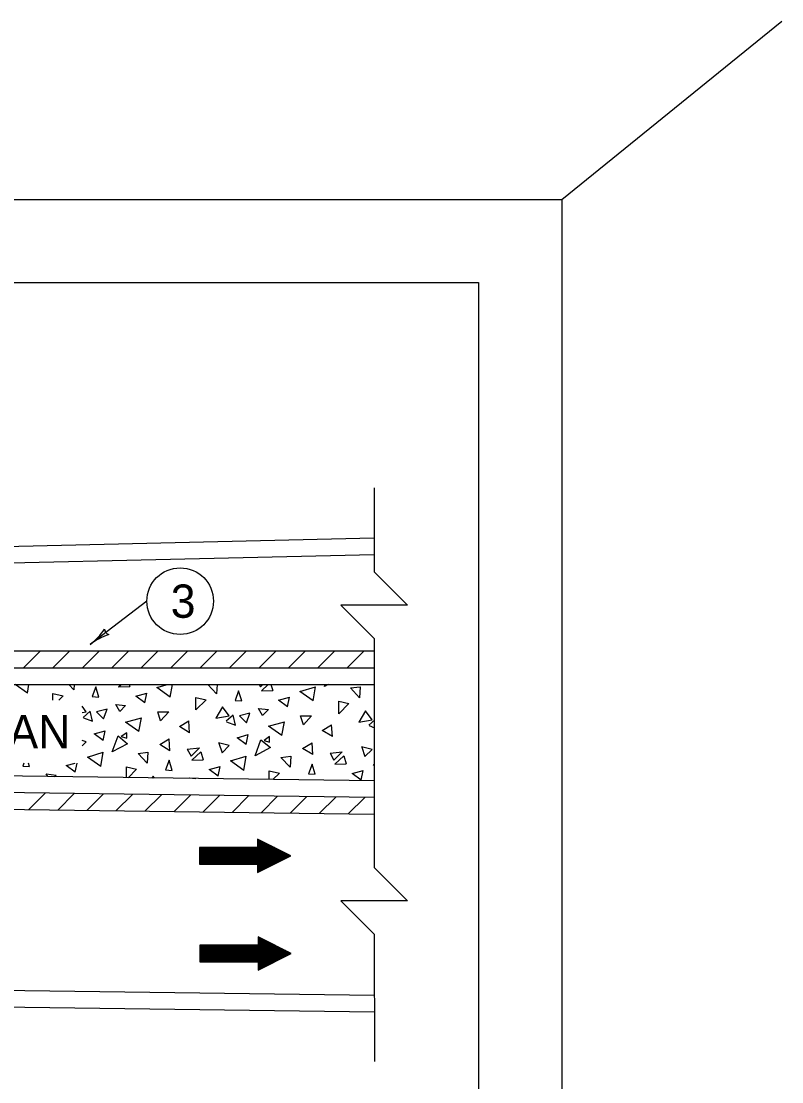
# Model space of a CAD drawing. Extents: x 998.7 to 1037.3, y 998.8 to 1023.1.
# Drawn here: x 1032.75 to 1037.32, y 1016.7 to 1023.07 of the extents above; entities that cross this region are included whole.
import ezdxf

# ---------------------------------------------------------------- set-up
doc = ezdxf.new("R2010")
doc.units = 0
for name, color, linetype in [('Level 1', 7, 'Continuous'), ('Level 10', 7, 'Continuous'), ('Level 14', 7, 'Continuous')]:
    doc.layers.add(name, color=color, linetype=linetype)

msp = doc.modelspace()

# ---------------------------------------------------------------- linework, layer by layer
at = {"layer": 'Level 1'}
for p, q in [((1032.7669, 1019.185), (1032.8669, 1019.285)), ((1032.9437, 1019.185), (1033.0437, 1019.285)), ((1033.1204, 1019.185), (1033.2204, 1019.285)), ((1033.2973, 1019.185), (1033.3973, 1019.285)), ((1033.474, 1019.185), (1033.574, 1019.285)), ((1033.6508, 1019.185), (1033.7508, 1019.285)), ((1033.8276, 1019.185), (1033.9276, 1019.285)), ((1034.0043, 1019.185), (1034.1043, 1019.285)), ((1034.1811, 1019.185), (1034.2811, 1019.285)), ((1034.3579, 1019.185), (1034.4579, 1019.285)), ((1034.5347, 1019.185), (1034.6347, 1019.285)), ((1034.7114, 1019.185), (1034.8114, 1019.285)), ((1031.375, 1019.085), (1034.8727, 1019.085)), ((1032.7904, 1019.0332), (1032.799, 1019.085)), ((1033.0685, 1019.052), (1033.0382, 1019.085)), ((1033.0709, 1019.085), (1033.0685, 1019.052)), ((1033.2005, 1019.0709), (1033.1793, 1019.012)), ((1033.2193, 1019.0096), (1033.2005, 1019.0709)), ((1033.3373, 1019.0709), (1033.3527, 1019.085)), ((1033.3373, 1019.0709), (1033.4056, 1019.0733)), ((1033.4021, 1019.085), (1033.4056, 1019.0733)), ((1033.6483, 1019.0096), (1033.6609, 1019.085)), ((1033.9265, 1019.0285), (1033.8745, 1019.085)), ((1033.9305, 1019.085), (1033.9265, 1019.0285)), ((1034.1826, 1019.085), (1034.1904, 1019.0709)), ((1034.1904, 1019.0709), (1034.2045, 1019.085)), ((1034.1952, 1019.0473), (1034.2364, 1019.085)), ((1034.2529, 1019.085), (1034.2635, 1019.0497)), ((1034.5063, 1018.9861), (1034.5204, 1019.0709)), ((1034.5965, 1019.085), (1034.5747, 1019.0733)), ((1034.5747, 1019.0733), (1034.579, 1019.085)), ((1034.7303, 1019.0638), (1034.7892, 1019.0709)), ((1034.7892, 1019.0709), (1034.7844, 1019.0049)), ((1032.9792, 1018.991), (1033.0048, 1019.0167)), ((1033.1793, 1019.012), (1033.2193, 1019.0096)), ((1033.4952, 1018.9743), (1033.5069, 1019.0332)), ((1034.0585, 1019.0473), (1034.0373, 1018.9884)), ((1034.0773, 1018.9861), (1034.0585, 1019.0473)), ((1034.1952, 1019.0473), (1034.2635, 1019.0497)), ((1034.3531, 1018.9507), (1034.3648, 1019.0096)), ((1034.7844, 1019.0049), (1034.7303, 1019.0638)), ((1033.1439, 1018.9201), (1033.1184, 1018.9546)), ((1033.3443, 1018.9224), (1033.3797, 1018.9578)), ((1033.8016, 1018.9318), (1033.8628, 1018.9931)), ((1033.9618, 1018.9507), (1033.9218, 1018.8823)), ((1034.0019, 1018.8965), (1033.9618, 1018.9507)), ((1034.0373, 1018.9884), (1034.0773, 1018.9861)), ((1034.6595, 1018.9083), (1034.7208, 1018.9696)), ((1033.1184, 1018.9156), (1033.1439, 1018.9201)), ((1033.1675, 1018.9248), (1033.1251, 1018.8871)), ((1033.1274, 1018.8847), (1033.1817, 1018.8635)), ((1033.1817, 1018.8635), (1033.1675, 1018.9248)), ((1033.2688, 1018.9366), (1033.2053, 1018.9201)), ((1033.2053, 1018.9201), (1033.2477, 1018.8776)), ((1033.2477, 1018.8776), (1033.2688, 1018.9366)), ((1033.4598, 1018.8022), (1033.4763, 1018.8847)), ((1033.5894, 1018.8658), (1033.6389, 1018.9201)), ((1033.9218, 1018.8823), (1034.0019, 1018.8965)), ((1034.0255, 1018.9012), (1033.983, 1018.8635)), ((1034.0396, 1018.8399), (1034.0255, 1018.9012)), ((1034.1268, 1018.913), (1034.0632, 1018.8965)), ((1034.0632, 1018.8965), (1034.1056, 1018.8541)), ((1034.1056, 1018.8541), (1034.1268, 1018.913)), ((1034.2023, 1018.8988), (1034.2376, 1018.9342)), ((1034.4473, 1018.8423), (1034.4968, 1018.8965)), ((1034.8198, 1018.9271), (1034.7797, 1018.8588)), ((1034.8598, 1018.8729), (1034.8198, 1018.9271)), ((1033.7638, 1018.7951), (1033.7591, 1018.8658)), ((1033.9854, 1018.8611), (1034.0396, 1018.8399)), ((1034.3178, 1018.7786), (1034.3343, 1018.8611)), ((1034.6218, 1018.7716), (1034.6171, 1018.8423)), ((1034.7797, 1018.8588), (1034.8598, 1018.8729)), ((1034.875, 1018.8701), (1034.841, 1018.8399)), ((1034.8433, 1018.8376), (1034.875, 1018.8252)), ((1033.2453, 1018.748), (1033.2571, 1018.8069)), ((1033.2995, 1018.6797), (1033.3348, 1018.7763)), ((1033.3348, 1018.7763), (1033.3914, 1018.7292)), ((1033.3867, 1018.7951), (1033.3538, 1018.7716)), ((1033.3538, 1018.7716), (1033.3867, 1018.7622)), ((1033.3867, 1018.7622), (1033.3867, 1018.7951)), ((1033.646, 1018.6867), (1033.6413, 1018.7574)), ((1034.1033, 1018.7244), (1034.115, 1018.7833)), ((1034.1574, 1018.6561), (1034.1928, 1018.7527)), ((1034.1928, 1018.7527), (1034.2494, 1018.7056)), ((1034.2447, 1018.7716), (1034.2117, 1018.748)), ((1034.2117, 1018.748), (1034.2447, 1018.7386)), ((1034.2447, 1018.7386), (1034.2447, 1018.7716)), ((1033.1439, 1018.7409), (1033.1184, 1018.7475)), ((1033.1184, 1018.7154), (1033.1439, 1018.7409)), ((1033.3914, 1018.7292), (1033.2995, 1018.6797)), ((1033.7497, 1018.6962), (1033.8228, 1018.7032)), ((1033.7497, 1018.6962), (1033.7733, 1018.6537)), ((1033.7733, 1018.6537), (1033.8228, 1018.7032)), ((1034.0019, 1018.7173), (1033.9383, 1018.7338)), ((1033.9406, 1018.7315), (1033.9595, 1018.6749)), ((1033.9595, 1018.6749), (1034.0019, 1018.7173)), ((1034.2494, 1018.7056), (1034.1574, 1018.6561)), ((1034.5039, 1018.6632), (1034.4993, 1018.7338)), ((1034.8598, 1018.6938), (1034.7962, 1018.7103)), ((1034.7986, 1018.7079), (1034.8174, 1018.6513)), ((1034.8174, 1018.6513), (1034.8598, 1018.6938)), ((1034.8727, 1018.5049), (1021.4589, 1018.6838)), ((1033.2312, 1018.5924), (1033.2453, 1018.6773)), ((1033.4551, 1018.6702), (1033.514, 1018.6773)), ((1033.5093, 1018.6113), (1033.4551, 1018.6702)), ((1033.514, 1018.6773), (1033.5093, 1018.6113)), ((1033.6413, 1018.6302), (1033.6201, 1018.5712)), ((1033.6601, 1018.5688), (1033.6413, 1018.6302)), ((1033.778, 1018.6302), (1033.8322, 1018.6797)), ((1033.778, 1018.6302), (1033.8463, 1018.6325)), ((1033.8322, 1018.6797), (1033.8463, 1018.6325)), ((1034.0891, 1018.5688), (1034.1033, 1018.6537)), ((1034.313, 1018.6467), (1034.3719, 1018.6537)), ((1034.3673, 1018.5877), (1034.313, 1018.6467)), ((1034.3719, 1018.6537), (1034.3673, 1018.5877)), ((1034.6077, 1018.6726), (1034.6808, 1018.6797)), ((1034.6077, 1018.6726), (1034.6313, 1018.6302)), ((1034.6313, 1018.6302), (1034.6808, 1018.6797)), ((1034.6359, 1018.6066), (1034.6902, 1018.6561)), ((1034.6902, 1018.6561), (1034.7043, 1018.6089)), ((1032.7685, 1018.6125), (1032.7621, 1018.5948)), ((1032.7621, 1018.5948), (1032.8022, 1018.5924)), ((1032.8022, 1018.5924), (1032.796, 1018.6125)), ((1033.0779, 1018.5571), (1033.0891, 1018.6125)), ((1033.3943, 1018.5247), (1033.4457, 1018.5759)), ((1033.6201, 1018.5712), (1033.6601, 1018.5688)), ((1033.9359, 1018.5335), (1033.9477, 1018.5924)), ((1034.4993, 1018.6066), (1034.478, 1018.5477)), ((1034.5181, 1018.5453), (1034.4993, 1018.6066)), ((1034.6359, 1018.6066), (1034.7043, 1018.6089)), ((1034.7938, 1018.5099), (1034.8057, 1018.5688)), ((1032.9524, 1018.5306), (1032.9624, 1018.5406)), ((1033.5447, 1018.5335), (1033.5383, 1018.5228)), ((1033.5528, 1018.5226), (1033.5447, 1018.5335)), ((1034.2643, 1018.5131), (1034.3036, 1018.5523)), ((1034.478, 1018.5477), (1034.5181, 1018.5453)), ((1032.7983, 1018.3326), (1032.8971, 1018.4313)), ((1032.9728, 1018.3303), (1033.0716, 1018.429)), ((1033.1473, 1018.3279), (1033.246, 1018.4267)), ((1033.3218, 1018.3256), (1033.4205, 1018.4243)), ((1033.4962, 1018.3233), (1033.5949, 1018.422)), ((1033.6706, 1018.3209), (1033.7694, 1018.4198)), ((1033.8451, 1018.3187), (1033.9438, 1018.4174)), ((1034.0195, 1018.3163), (1034.1183, 1018.4151)), ((1034.194, 1018.314), (1034.2928, 1018.4128)), ((1034.3684, 1018.3117), (1034.4672, 1018.4104)), ((1034.5428, 1018.3093), (1034.6417, 1018.4081)), ((1034.7173, 1018.307), (1034.8161, 1018.4058))]:
    msp.add_line(p, q, dxfattribs=at)
for points in [[(1034.8727, 1020.2666), (1034.8727, 1019.7621), (1035.0727, 1019.5621), (1034.6727, 1019.5621), (1034.8727, 1019.3621), (1034.8727, 1017.9853), (1035.0727, 1017.7853), (1034.6727, 1017.7853), (1034.8727, 1017.5853), (1034.8737, 1016.8184)], [(1015.375, 1019.4225), (1016.4848, 1019.4225), (1021.3658, 1019.6848), (1031.3718, 1019.885), (1034.8727, 1019.9666)], [(1015.375, 1019.3225), (1016.4874, 1019.3225), (1021.3694, 1019.5849), (1031.374, 1019.785), (1034.8727, 1019.8665)], [(1033.5077, 1019.5857), (1033.167, 1019.3259)], [(1034.8727, 1019.285), (1031.374, 1019.285), (1021.3694, 1019.0849), (1016.3698, 1018.8223)], [(1021.128, 1018.9721), (1021.373, 1018.985), (1031.375, 1019.185), (1034.8727, 1019.185)], [(1032.7904, 1019.0332), (1032.717, 1019.085)], [(1033.6483, 1019.0096), (1033.5682, 1019.0662), (1033.6308, 1019.085)], [(1034.5063, 1018.9861), (1034.4262, 1019.0426), (1034.5204, 1019.0709)], [(1032.9436, 1018.991), (1032.9436, 1019.0308), (1033.0048, 1019.0167)], [(1033.4952, 1018.9743), (1033.4409, 1019.0143), (1033.5069, 1019.0332)], [(1033.8016, 1018.9318), (1033.8016, 1019.0073), (1033.8628, 1018.9931)], [(1034.3531, 1018.9507), (1034.2989, 1018.9908), (1034.3648, 1019.0096)], [(1033.3443, 1018.9224), (1033.3208, 1018.9648), (1033.3797, 1018.9578)], [(1034.2023, 1018.8988), (1034.1787, 1018.9413), (1034.2376, 1018.9342)], [(1034.6595, 1018.9083), (1034.6595, 1018.9837), (1034.7208, 1018.9696)], [(1033.4598, 1018.8022), (1033.3797, 1018.8588), (1033.4763, 1018.8847)], [(1033.5894, 1018.8658), (1033.5729, 1018.9201), (1033.6389, 1018.9201)], [(1034.4473, 1018.8423), (1034.4308, 1018.8965), (1034.4968, 1018.8965)], [(1033.7638, 1018.7951), (1033.7026, 1018.8328), (1033.7591, 1018.8658)], [(1034.3178, 1018.7786), (1034.2376, 1018.8352), (1034.3343, 1018.8611)], [(1034.6218, 1018.7716), (1034.5605, 1018.8093), (1034.6171, 1018.8423)], [(1033.2453, 1018.748), (1033.1911, 1018.7881), (1033.2571, 1018.8069)], [(1033.646, 1018.6867), (1033.5847, 1018.7244), (1033.6413, 1018.7574)], [(1034.1033, 1018.7244), (1034.049, 1018.7645), (1034.115, 1018.7833)], [(1034.5039, 1018.6632), (1034.4427, 1018.7008), (1034.4993, 1018.7338)], [(1033.2312, 1018.5924), (1033.151, 1018.649), (1033.2453, 1018.6773)], [(1034.0891, 1018.5688), (1034.009, 1018.6254), (1034.1033, 1018.6537)], [(1034.8727, 1018.405), (1021.5171, 1018.5831)], [(1033.0779, 1018.5571), (1033.0238, 1018.5972), (1033.0775, 1018.6125)], [(1033.3843, 1018.5248), (1033.3843, 1018.5901), (1033.4457, 1018.5759)], [(1033.9359, 1018.5335), (1033.8817, 1018.5736), (1033.9477, 1018.5924)], [(1034.2423, 1018.5133), (1034.2423, 1018.5665), (1034.3036, 1018.5523)], [(1034.7938, 1018.5099), (1034.7397, 1018.55), (1034.8057, 1018.5688)], [(1034.875, 1018.5962), (1034.8669, 1018.6018), (1034.875, 1018.6043)], [(1015.375, 1018.5225), (1016.375, 1018.5225), (1021.3737, 1018.485), (1034.8727, 1018.3049)], [(1032.9128, 1018.5311), (1032.9035, 1018.5477), (1032.9624, 1018.5406)], [(1033.7639, 1018.5198), (1033.7615, 1018.5241), (1033.8019, 1018.5193)], [(1034.1728, 1018.1545), (1034.1727, 1018.1545)], [(1034.1828, 1018.1495), (1034.1727, 1018.1495)], [(1034.1928, 1018.1445), (1034.1727, 1018.1445)], [(1034.2029, 1018.1395), (1034.1727, 1018.1395)], [(1034.2129, 1018.1345), (1034.1727, 1018.1345)], [(1034.223, 1018.1295), (1034.1727, 1018.1295)], [(1034.233, 1018.1245), (1034.1727, 1018.1245)], [(1034.2431, 1018.1195), (1034.1727, 1018.1195)], [(1034.2531, 1018.1145), (1034.1727, 1018.1145)], [(1034.2732, 1018.1045), (1033.8227, 1018.1045)], [(1034.2782, 1018.102), (1033.8227, 1018.102)], [(1034.2883, 1018.097), (1033.8227, 1018.097)], [(1034.2983, 1018.092), (1033.8227, 1018.092)], [(1034.3083, 1018.087), (1033.8227, 1018.087)], [(1034.3183, 1018.082), (1033.8227, 1018.082)], [(1034.3284, 1018.077), (1033.8227, 1018.077)], [(1034.3384, 1018.072), (1033.8227, 1018.072)], [(1034.3484, 1018.067), (1033.8227, 1018.067)], [(1034.3585, 1018.062), (1033.8227, 1018.062)], [(1034.3585, 1018.062), (1033.8227, 1018.062)], [(1034.3685, 1018.057), (1033.8227, 1018.057)], [(1034.3668, 1018.052), (1033.8227, 1018.052)], [(1034.3568, 1018.047), (1033.8227, 1018.047)], [(1034.2632, 1018.1095), (1034.1727, 1018.1095)], [(1034.3469, 1018.042), (1033.8227, 1018.042)], [(1034.3369, 1018.037), (1033.8227, 1018.037)], [(1034.3269, 1018.032), (1033.8227, 1018.032)], [(1034.317, 1018.027), (1033.8227, 1018.027)], [(1034.307, 1018.022), (1033.8227, 1018.022)], [(1034.2971, 1018.017), (1033.8227, 1018.017)], [(1034.2871, 1018.012), (1033.8227, 1018.012)], [(1034.2772, 1018.007), (1033.8227, 1018.007)], [(1034.2672, 1018.002), (1034.1727, 1018.002)], [(1034.2573, 1017.997), (1034.1727, 1017.997)], [(1034.2573, 1017.997), (1034.1727, 1017.997)], [(1034.2473, 1017.992), (1034.1727, 1017.992)], [(1034.2373, 1017.987), (1034.1727, 1017.987)], [(1034.2273, 1017.982), (1034.1727, 1017.982)], [(1034.2173, 1017.977), (1034.1727, 1017.977)], [(1034.2074, 1017.972), (1034.1727, 1017.972)], [(1034.1974, 1017.967), (1034.1727, 1017.967)], [(1034.1875, 1017.962), (1034.1727, 1017.962)], [(1034.1775, 1017.957), (1034.1727, 1017.957)], [(1034.1752, 1017.568), (1034.175, 1017.568)], [(1034.1852, 1017.563), (1034.175, 1017.563)], [(1034.1952, 1017.558), (1034.175, 1017.558)], [(1034.2053, 1017.553), (1034.175, 1017.553)], [(1034.2153, 1017.548), (1034.175, 1017.548)], [(1034.2253, 1017.543), (1034.175, 1017.543)], [(1034.2353, 1017.538), (1034.175, 1017.538)], [(1015.3757, 1017.5184), (1021.3753, 1017.3984), (1034.875, 1017.2184)], [(1034.2755, 1017.518), (1033.825, 1017.518)], [(1034.2805, 1017.5155), (1033.825, 1017.5155)], [(1034.2906, 1017.5105), (1033.825, 1017.5105)], [(1034.3006, 1017.5055), (1033.825, 1017.5055)], [(1034.3107, 1017.5005), (1033.825, 1017.5005)], [(1034.3207, 1017.4955), (1033.825, 1017.4955)], [(1034.3308, 1017.4905), (1033.825, 1017.4905)], [(1034.3408, 1017.4855), (1033.825, 1017.4855)], [(1034.3508, 1017.4805), (1033.825, 1017.4805)], [(1034.3608, 1017.4755), (1033.825, 1017.4755)], [(1034.3608, 1017.4755), (1033.825, 1017.4755)], [(1034.2454, 1017.533), (1034.175, 1017.533)], [(1034.2554, 1017.528), (1034.175, 1017.528)], [(1034.2655, 1017.523), (1034.175, 1017.523)], [(1015.3737, 1017.4184), (1021.3737, 1017.2984), (1034.8737, 1017.1184)], [(1034.3708, 1017.4705), (1033.825, 1017.4705)], [(1034.3692, 1017.4655), (1033.825, 1017.4655)], [(1034.3592, 1017.4605), (1033.825, 1017.4605)], [(1034.3493, 1017.4555), (1033.825, 1017.4555)], [(1034.3393, 1017.4505), (1033.825, 1017.4505)], [(1034.3293, 1017.4455), (1033.825, 1017.4455)], [(1034.3193, 1017.4405), (1033.825, 1017.4405)], [(1034.3093, 1017.4355), (1033.825, 1017.4355)], [(1034.2994, 1017.4305), (1033.825, 1017.4305)], [(1034.2894, 1017.4255), (1033.825, 1017.4255)], [(1034.2795, 1017.4205), (1033.825, 1017.4205)], [(1034.2695, 1017.4155), (1034.175, 1017.4155)], [(1034.2596, 1017.4105), (1034.175, 1017.4105)], [(1034.2596, 1017.4105), (1034.175, 1017.4105)], [(1034.2496, 1017.4055), (1034.175, 1017.4055)], [(1034.2396, 1017.4005), (1034.175, 1017.4005)], [(1034.2297, 1017.3955), (1034.175, 1017.3955)], [(1034.2197, 1017.3905), (1034.175, 1017.3905)], [(1034.2098, 1017.3855), (1034.175, 1017.3855)], [(1034.1998, 1017.3805), (1034.175, 1017.3805)], [(1034.1898, 1017.3755), (1034.175, 1017.3755)], [(1034.1798, 1017.3705), (1034.175, 1017.3705)]]:
    msp.add_lwpolyline(points, dxfattribs=at)
for points in [[(1034.3727, 1018.0549), (1034.1727, 1018.1546), (1034.1727, 1018.1046), (1033.8227, 1018.1046), (1033.8227, 1018.0045), (1034.1727, 1018.0045), (1034.1727, 1017.9545)], [(1034.375, 1017.4684), (1034.175, 1017.5681), (1034.175, 1017.5181), (1033.825, 1017.5181), (1033.825, 1017.418), (1034.175, 1017.418), (1034.175, 1017.368)]]:
    msp.add_lwpolyline(points, close=True, dxfattribs=at)
msp.add_circle((1033.7077, 1019.5857), 0.2, dxfattribs=at)
for centre, radius, start, end in [((1032.9302, 1019.6365), 0.3906, 307.32463, 325.99342), ((1033.4038, 1019.0153), 0.3906, 108.67179, 127.31852), ((1033.2851, 1019.4159), 0.0312, 176.09923, 258.21593), ((1032.9302, 1019.6365), 0.3906, 307.31241, 307.32463)]:
    msp.add_arc(centre, radius, start, end, dxfattribs=at)
at = {"layer": 'Level 10'}
for p, q in [((1007, 1021.5), (1035.5, 1021.5)), ((1035.5, 1021.5), (1035.5, 1000.5))]:
    msp.add_line(p, q, dxfattribs=at)
at = {"layer": 'Level 14'}
for p, q in [((1036, 1022), (1037.3204, 1023.0711)), ((1000, 1022), (1036, 1022)), ((1036, 1022), (1036, 1000))]:
    msp.add_line(p, q, dxfattribs=at)

# ---------------------------------------------------------------- texts
at = {"layer": 'Level 1'}
for s, p in [('3', (1033.651, 1019.4857)), ('MEDIAN', (1032.008, 1018.7013))]:
    msp.add_text(s, height=0.2, dxfattribs=at).set_placement(p)

doc.saveas('drawing.dxf')
